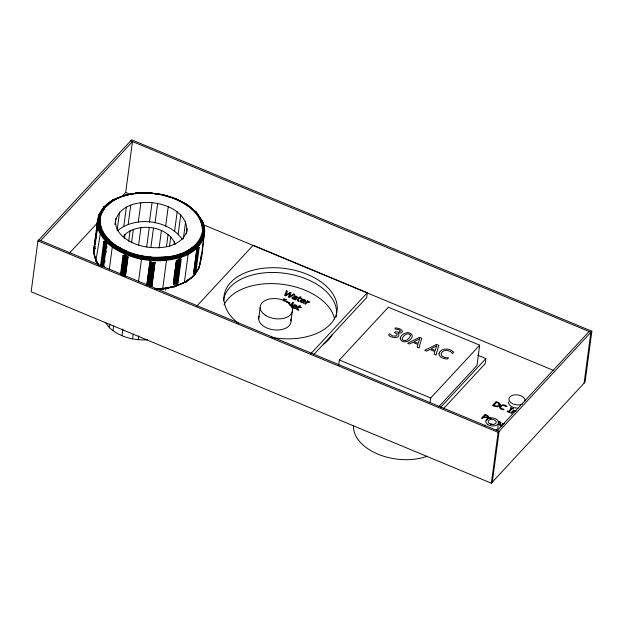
<?xml version="1.0" encoding="UTF-8"?>
<svg xmlns="http://www.w3.org/2000/svg" width="623" height="623" viewBox="0 0 623 623"><rect width="100%" height="100%" fill="white"/><g stroke="black" fill="none" stroke-linecap="round" stroke-linejoin="round"><path stroke-width="0.93" d="M198.402 247.238L199.189 247.463L196.011 271.309L194.547 272.967L194.111 275.6L185.662 282.172L184.797 282.133M94.494 251.349L94.081 251.349L93.909 248.001L97.095 224.163L97.507 224.21M97.095 224.163L97.258 227.512L94.081 251.349M200.746 258.015L201.159 258.062L201.065 255.391M201.159 258.062L204.336 234.225L204.173 230.876M163.281 195.186L163.249 194.703L149.504 192.717L135.869 192.982L135.573 193.449L145.696 193.255M97.126 226.165C96.456 215.893 102.398 206.151 111.47 201.455M201.151 256.731L199.329 267.493L194.111 275.6L192.694 275.942M160.313 194.594C178.684 198.075 199.087 208.503 203.043 228.532C199.22 256.185 164.527 260.266 142.184 255.843C122.334 252.416 95.506 237.604 100.77 213.767C107.101 200.24 122.567 195.186 136.25 193.169L136.445 193.488C153.826 191.643 171.808 195.427 186.713 204.687C200.076 212.404 209.211 231.569 196.923 244.286C178.092 261.38 149.224 260.212 126.749 251.7C112.07 245.703 95.117 231.445 100.77 213.767L101.72 213.058L105.552 206.283L106.12 206.447L113.448 200.092L112.257 200.263L112.015 200.606L113.869 199.975M173.303 284.135L176.254 283.59L179.432 259.261M37.933 240.899L31.15 291.759L491.352 483.191L585.067 382.101L591.85 331.241L131.648 139.809L37.933 240.899L498.135 432.331L591.85 331.241M95.109 248.273L94.984 246.241M95.233 244.333L96.254 236.701M96.51 234.793L97.531 227.161M104.547 241.358L103.776 241.483L100.599 265.328L101.674 266.566M104.423 266.426L102.99 265.421L100.599 265.328L101.37 265.196L104.423 242.308M101.37 265.196L101.775 265.196L104.828 242.308M103.698 265.748L101.128 265.951L102.99 265.421L102.6 265.312L105.653 242.417M103.363 265.569L106.284 243.632M103.675 266.488L106.619 243.811M104.742 262.369L104.999 260.461M106.011 252.829L106.268 250.921M106.65 248.063L106.907 246.155M114.944 224.685C117.7 189.337 191.97 198.978 186.518 233.454M109.321 269.237L112.28 247.051C103.854 241.265 98.013 232.371 97.367 222.014A53.928 33.198 7.6 0 0 100.295 233.851L95.919 260.523L98.707 265.25M117.14 230.354L119.585 212.046M121.726 196.72L125.69 192.445L132.481 141.577L40.674 240.603M147.495 339.769C133.984 340.641 119.593 337.035 109.446 327.745L109.96 323.898M123.806 226.305L126.383 207.031M124.499 238.29L125.013 234.435C139.326 222.115 167.828 225.947 175.328 244.216M113.02 330.751L113.659 325.938M120.496 274.587L123.043 255.508L123.556 255.15L121.01 274.221M121.337 274.089L123.759 255.975M128.174 224.436L130.744 205.169M121.96 274.891L124.507 255.819M122.778 274.891L125.449 254.862L126.259 255.025M128.027 257.011L127.77 257.478L125.371 256.528L125.932 253.343L127.053 251.318L115.761 245.883L114.289 244.239M123.066 275.911L125.862 254.924L124.631 254.862M123.845 276.145L126.516 256.115M128.681 241.288L130.098 230.689M124.631 275.553L127.045 257.431M124.896 275.771L127.435 256.699M125.223 276.55L127.801 257.19M125.636 274.875L128.058 256.754M131.562 242.783L133.361 229.295M121.968 335.719L122.871 328.983M138.29 222.224L140.86 202.958M138.618 244.979L140.93 227.636M138.407 282.351L141.499 259.199L125.753 253.927L112.28 247.051C132.193 260.718 158.639 264.386 181.605 257.058C196.557 252.743 210.309 237.176 202.319 221.212L196.424 212.412L187.398 204.741L175.982 198.76L175.437 199.119L187.398 204.741L189.696 207.202L182.204 202.382M132.582 338.889L133.229 334.084M149.427 222.193L151.996 202.927M146.693 246.879L149.263 227.613M138.197 339.699L138.711 335.852M150.891 247.487L153.46 228.22M146.67 285.373L149.902 261.894M155.034 223.003L157.603 203.737M146.989 284.602L150.042 261.715M150.345 262.338L147.293 285.225L150.345 285.116L153.398 262.228M147.947 284.968L151 262.081M151.257 262.961L148.329 284.89C150.486 284.057 153.865 287.647 149.761 286.572L151.031 285.459L154.091 262.571M149.138 284.867L152.067 262.929M149.956 284.991L152.884 263.062M151.553 285.902L154.605 263.015M151.724 286.152L154.909 262.306M151.903 286.666L155.026 262.563M159.083 247.931L161.404 230.596M165.648 226.172L168.218 206.906M166.427 246.833L168.101 234.31M169.487 246.194L170.772 236.561M165.741 290.318L165.998 288.394M174.604 231.141L177.173 211.875M174.043 244.465L174.432 241.576M178.17 234.147L180.74 214.88M173.482 281.137L173.739 279.229M174.121 276.363L174.393 274.081M174.759 271.597L175.008 269.689M175.39 266.831L175.647 264.923M173.56 281.791L173.817 279.112M174.074 277.983L175.094 270.351M175.343 268.443L176.364 260.811M173.482 284.384L176.488 260.297M173.233 283.044L174.417 284.135L173.762 282.476L176.683 260.546L181.223 259.16L178.046 282.998L176.254 283.59M173.435 282.749L174.385 282.196L177.314 260.258M173.762 282.476L175.149 282.055L178.201 259.168M178.606 259.16L175.554 282.048L174.385 282.196M178.046 282.998L177.15 282.398L180.327 258.561M177.493 282.577L180.67 258.732M183.326 238.921L185.638 221.586M186.347 234.014L187.165 228.641M196.923 249.107L193.994 271.036L195.054 272.422M193.613 271.106L194.812 271.028L198.262 246.786L197.81 245.182L196.377 243.99L189.026 250.477L190.093 252.658L188.115 254.27L184.385 282.25C175.694 286.697 166.022 289.119 156.233 288.901M196.011 271.309L195.225 271.083L198.278 248.195M258.662 318.844L260.149 307.715M291.027 320.868L292.514 309.74M338.647 365.569L339.387 360.016L388.355 307.201L479.679 345.189L476.961 365.537L438.584 406.936M196.564 306.345L253.156 245.291L367.313 292.779L366.674 297.553L313.377 355.048M430.096 402.629L430.719 398.004L479.679 345.189M477.802 355.235L485.878 358.591L485.192 363.676L443.794 408.338M491.352 483.191L498.135 432.331M492.302 482.163L499.093 431.303L38.891 239.863M584.109 383.137L590.892 332.269L130.698 140.837M95.63 237.231L94.47 244.847L95.187 243.219M95.926 235.33L96.215 233.423M96.651 230.572L96.939 228.664M98.535 218.198L99.112 214.39L97.531 223.275L99.431 222.037L100.054 220.34L100.77 213.767L98.925 214.733L104.134 206.626L105.552 206.283L101.72 213.058L100.537 216.64M99.221 214.328C92.095 243.725 129.732 257.821 152.799 259.472C174.572 261.792 213.354 249.659 202.148 220.783L200.263 220.036L203.043 228.532L204.578 229.988C203.082 256.419 170.632 260.764 149.87 260.406L151.864 262.665L155.08 262.82M94.33 245.703L93.668 252.237L96.098 261.45L97.39 262.19M94.135 249.387L94.439 247.495M115.886 218.354C112.771 234.637 131.469 244.216 144.886 246.7C159.465 249.309 180.031 247.697 186.604 232.083M198.605 268.209L199.337 266.013M200.559 259.9L199.033 267.898M103.722 207.459L104.134 206.626M149.8 262.081L149.722 262.485L151.864 262.665M204.336 232.885L204.126 226.967L202.319 221.212L196.144 212.116L193.294 210.488M136.25 193.169L123.284 195.49L122.832 195.98L124.655 195.622M161.809 288.737L162.19 289.236L175.413 286.245M104.532 206.377C82.228 236.039 128.291 258.709 152.837 258.841C174.456 261.138 212.957 249.099 201.836 220.425M195.085 272.204L196.043 270.709M195.17 272.944L196.619 270.67M193.722 275.849L198.114 268.972M125.862 254.924L124.904 256.333L123.043 255.508M185.662 282.172L186.23 281.619L184.385 282.25C202.779 274.681 201.852 254.145 203.776 237.379L203.191 238.531L201.704 236.802L201.642 235.011M163.249 194.703L149.442 192.873C141.514 193.052 130.511 193.512 122.022 196.642M194.267 272.851L195.871 270.655M123.315 236.701L125.013 234.435M194.283 272.905L195.365 271.464M103.589 209.639L106.12 206.447L113.448 200.092M289.664 303.954L289.703 302.529L287.172 301.945L287.476 301.618L286.619 301.259M288.589 303.837L288.714 302.692A1.667 1.028 7.6 0 0 287.686 302.381L286.782 302.365M199.189 247.463L196.658 250.197L193.48 274.042L194.547 272.967M69.55 253L97.289 223.081M283.185 300.761L284.345 299.507L283.481 299.149L283.854 298.752L286.487 299.842L285.248 299.889L284.088 301.135M289.75 305.691L292.911 302.272L293.768 302.63L290.606 306.049M310.721 353.833L367.313 292.779M440.523 407.504L485.878 358.591M486.493 420.393L489.226 417.449L490.083 417.799L489.678 418.243L491.22 418.313M498.509 421.312L498.221 421.615C502.2 420.72 501.422 425.828 497.948 425.081M497.31 430.555L589.109 331.529M178.521 260.025L181.605 257.058L179.276 257.283L178.552 254.947L180.475 253.795M157.837 289.329L162.377 289.243L162.673 288.776L166.497 260.359L166.364 257.953L166.045 256.949L152.869 257.665L150.174 256.995M117.646 230.58C136.11 215.597 168.483 219.88 182.274 239.287M103.862 207L112.592 200.053L123.922 195.614L112.015 200.606M112.997 199.999C97.92 207.607 94.385 227.091 106.665 238.998C118.853 251.217 135.993 256.769 152.861 258.218C178.676 261.87 221.157 241.685 195.762 211.945M186.238 281.012L188.387 279.322M185.249 282.227L194.392 275.226M110.458 202.592L115.8 199.298M186.69 251.139L192.032 247.845M103.776 241.483L105.419 243.344L106.954 242.557L99.797 232.052L101.619 230.526L102.85 231.639M112.257 200.263L123.588 195.474M114.679 199.633L119.561 197.546M186.23 281.619L174.331 286.611L174.97 286.736M174.666 286.751L185.997 281.962M106.93 244.418L105.419 243.344M123.027 195.661L135.705 193.138L149.606 192.904M161.996 289.064L169.588 287.553M171.481 287.172L173.381 286.798M175.227 286.564L162.541 289.088L156.132 289.212M170.975 287.226L172.649 286.915M170.749 287.219L172.54 286.915M498.244 424.52L499.693 423.811L500.144 422.916A1.044 0.639 7.6 0 0 499.771 422.394L497.839 422.036M158.195 257.369L152.869 257.665L152.744 260.087L138.836 258.078L139.404 255.718L142.184 255.843M154.543 288.776L162.767 288.332L170.601 287.078L177.874 285.03L175.343 283.87M158.32 288.924L160.936 288.784M97.258 227.512L97.671 227.512M144.295 193.068L152.316 193.442M93.948 250.01C93.154 254.698 95.607 260.694 98.535 264.923M175.149 282.055L177.15 282.398M93.902 248.67L95.342 248.779M101.775 265.196L102.6 265.312M203.923 234.17L204.336 234.225M194.812 271.028L195.225 271.083M502.714 425.166L501.429 425.377L501.928 426.288M149.372 193.177L151.225 193.449M154.006 193.846L155.867 194.119M175.966 282.079L176.379 282.149M502.8 424.66L500.518 425.042A1.986 1.223 7.6 0 0 500.285 425.688L500.347 425.898A1.76 1.082 7.6 0 0 500.908 426.475L501.196 426.615M503.337 423.897L502.395 423.71L502.808 423.188L504.49 423.695M94.727 248.149L93.909 248.001L95.342 248.561M175.982 198.76L187.609 204.99M163.179 194.695L176.177 198.807M163.288 194.867L176.309 199.002M165.025 195.739L171.13 197.678M172.875 198.231L175.484 199.064M515.992 411.048L514.068 410.814L514.372 410.487L513.516 410.129L510.79 413.072L511.647 413.431L513.679 411.227L514.582 411.25A1.667 1.028 7.6 0 1 515.61 411.554M125.69 192.445L130.176 194.306M202.841 224.537L553.613 370.451M339.387 360.016L430.719 398.004M125.371 256.528L124.904 256.333L125.651 254.464L125.846 256.723M120.294 248.055L115.761 245.883L114.398 247.915L105.544 240.455L107.187 238.664L109.204 239.948M176.356 199.337L182.843 202.771M187.095 204.64L196.424 212.412L196.564 212.809L195.03 211.695L196.245 213.089M187.71 205.349L196.564 212.809M198.059 215.176L201.899 220.97M109.446 327.745L105.373 322.418M94.182 253.133L93.668 252.237M96.861 262.057L98.909 265.048M95.926 261.014L98.543 264.83M100.28 224.109L99.431 222.037L101.214 227.893M94.852 255.734L96.417 261.8M201.977 225.067L202.436 230.097M518.001 408.127A8.138 5.015 7.6 0 1 508.5 401.967M522.214 404.156A8.138 5.015 7.6 0 1 509.669 401.414A8.138 5.015 7.6 0 1 515.556 394.795A8.138 5.015 7.6 0 1 525.057 400.963M490.379 424.146A4.073 2.508 7.6 0 1 493.463 424.598M497.863 426.179A6.549 4.034 7.6 0 1 496.095 429.932M485.037 426.07A6.549 4.034 7.6 0 1 485.286 425.042M427.316 456.192A46.803 28.814 7.6 0 1 378.169 454.245A46.803 28.814 7.6 0 1 353.514 425.665M332.456 334.333A56.981 35.083 7.6 0 1 323.75 344.106M224.039 304.865A56.981 35.083 7.6 0 1 282.608 284.337A56.981 35.083 7.6 0 1 334.613 319.007M290.692 319.093A16.276 10.023 7.6 0 1 274.65 329.917A16.276 10.023 7.6 0 1 259.082 316.258M223.431 300.823A56.981 35.083 7.6 0 1 285.575 273.411A56.981 35.083 7.6 0 1 336.171 317.099M238.609 323.516A56.981 35.083 7.6 0 1 256.653 269.338A56.981 35.083 7.6 0 1 336.731 303.136A56.981 35.083 7.6 0 1 271.27 337.3M410.502 335.213C410.074 338.53 404.654 343.094 402.053 339.294C402.528 336.007 407.863 331.475 410.502 335.213M296.361 306.08L296.104 306.789L293.417 305.667L294.967 305.27L296.361 306.08M304.951 300.629L304.694 301.337L302.007 300.216L303.557 299.819L304.951 300.629M291.79 306.368L292.382 307.692L295.341 308.72C296.836 307.63 291.268 308.214 293.059 306.049L296.587 307.521C299.079 304.795 292.397 303.494 291.79 306.368M300.379 300.917L300.971 302.241L303.931 303.269C305.426 302.178 299.858 302.762 301.649 300.598L305.177 302.062C307.669 299.344 300.987 298.043 300.379 300.917M400.207 338.219C401.228 344.597 411.312 341.692 412.34 336.334C411.351 329.925 401.228 332.853 400.207 338.219M439.005 353.319C438.522 357.571 444.082 358.747 447.345 359.05L448.498 357.804L444.9 357.563L441.419 355.655L441.115 353.693L442.065 352.159L443.646 350.928L446.426 350.204L450.538 351.427L452.477 353.514L453.645 352.252C449.907 348.078 441.427 347.486 439.005 353.319M499.693 406.959C499.451 409.085 502.231 409.669 503.867 409.825C505.417 408.68 498.595 409.179 501.219 406.375C503.026 403.587 505.853 407.45 507.013 406.422C505.144 404.335 500.9 404.039 499.693 406.959M297.28 300.099L297.607 300.886L299.204 301.516C299.834 300.465 296.127 300.372 299.951 298.355L301.532 299.009L301.914 298.596L300.333 297.942L301.119 297.093L300.263 296.735L298.518 297.755L299.095 297.996L297.28 300.099M296.727 308.891L297.054 309.678L298.651 310.309C299.313 309.265 295.528 309.164 299.398 307.147L300.971 307.801L301.353 307.388L299.78 306.734L300.559 305.885L299.702 305.535L297.958 306.547L298.542 306.789L296.727 308.891M500.246 404.6C499.21 407.909 494.771 406.788 492.528 405.472L496.165 401.555L499.545 403.206L500.246 404.6M400.231 331.156L398.798 332.363L395.371 331.662L394.561 332.542L397.279 334.317L396.033 336.085L392.545 335.953L389.577 333.772L388.55 334.878C390.504 338.219 400.9 339.013 398.463 333.741C396.368 332.378 402.692 334.224 402.38 331.444C401.679 328.671 397.941 328.337 395.597 327.83C392.77 330.143 399.281 328.422 400.036 330.603L400.231 331.156M488.549 416.67L487.256 417.869L483.682 417.192L482.327 418.656L481.423 418.274L485.06 414.357L487.731 415.549L488.549 416.67M421.724 338.25L419.022 348L417.122 347.213L417.924 344.503L412.738 342.346L409.475 344.028L407.652 343.273L419.497 337.331L421.724 338.25M438.748 345.337L436.045 355.087L434.138 354.292L434.94 351.59L429.761 349.433L426.498 351.115L424.676 350.352L436.521 344.41L438.748 345.337M419.583 338.834L418.243 343.405L414.061 341.669L419.583 338.834M436.598 345.921L435.267 350.492L431.085 348.748L436.598 345.921M487.498 416.538L486.368 417.371L484.094 416.748L485.543 415.175L487.498 416.538M296.696 297.303C295.785 298.324 293.449 295.909 292.234 297.467A1.986 1.223 7.6 0 0 292 298.113L292.062 298.324A1.76 1.082 7.6 0 0 292.623 298.9L294.928 299.336L294.64 299.647L295.489 300.006L297.56 297.724L297.046 296.54L294.523 295.614L294.056 296.112L296.696 297.303M499.218 404.459L497.263 406.165L493.844 405.402L496.648 402.372L498.641 403.377L499.218 404.459M286.518 290.832L284.618 295.481L285.607 295.894L289.975 293.199L288.34 297.031L289.352 297.451L294.695 294.235L293.815 293.869L289.399 296.595L291.081 292.732L290.17 292.351L285.786 295.053L287.444 291.221L286.518 290.832M293.145 297.802L293.254 298.51L294.469 298.915L296.065 298.106L293.145 297.802M307.458 300.901L304.725 303.845L305.582 304.203L307.521 302.116C309.787 302.949 310.97 301.532 307.91 301.696L308.315 301.259L307.458 300.901M507.48 411.141L507.114 411.538L509.746 412.636L510.112 412.239L509.248 411.873L512.145 408.75L513.383 408.711L510.751 407.621L510.377 408.018L511.242 408.377L508.345 411.499L507.48 411.141M489.413 423.5A4.073 2.508 7.6 0 0 496.126 422.791A4.073 2.508 7.6 0 0 491.017 419.38A4.073 2.508 7.6 0 0 489.413 423.5M487.521 424.333A6.549 4.034 7.6 0 0 498.455 423.508A6.549 4.034 7.6 0 0 490.589 417.831A6.549 4.034 7.6 0 0 487.521 424.333M265.25 315.16A16.276 10.023 7.6 0 0 292.094 312.325A16.276 10.023 7.6 0 0 271.651 298.697A16.276 10.023 7.6 0 0 265.25 315.16"/></g></svg>
